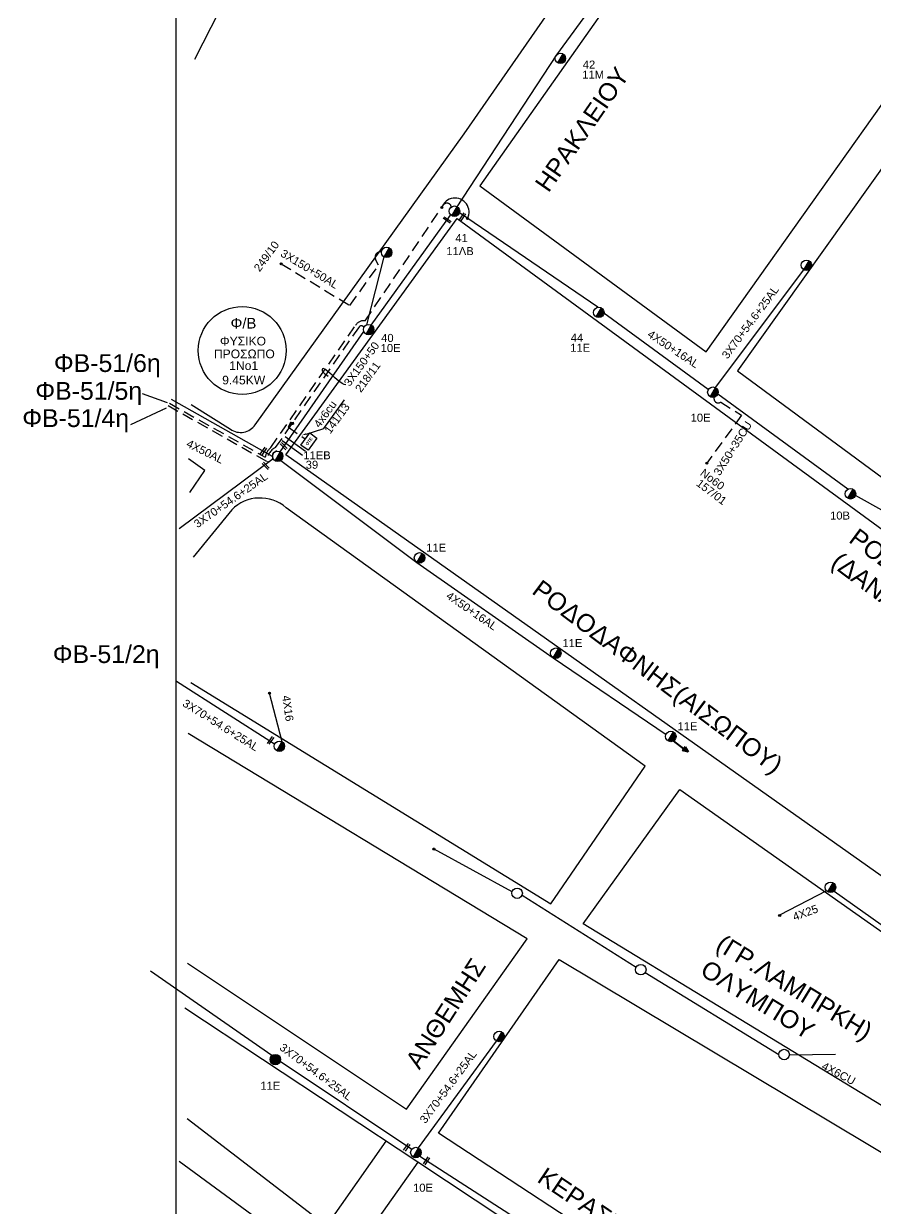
# Model space of a CAD drawing. Header units: millimetres. Extents: x 1451 to 4015, y 754 to 2365.
# Drawn here: x 1450.7 to 1642.2, y 1320.1 to 1586.5 of the extents above; entities that cross this region are included whole.
import ezdxf
from ezdxf import colors
from ezdxf.entities.mleader import LeaderData, LeaderLine
from ezdxf.enums import TextEntityAlignment as Align
from ezdxf.math import Vec2, Vec3

# ---------------------------------------------------------------- set-up
doc = ezdxf.new("R2010")
doc.units = ezdxf.units.MM
doc.linetypes.add('DASHED', pattern=[19.05, 12.7, -6.35])
for name, color, linetype in [('Pillar OTE', 7, 'Continuous'), ('Γέφυρες Εναερίου Δικτύου', 7, 'Continuous'), ('Γυμνά εναέρια ΧΤ (3Φ)   3x50+35CU', 7, 'Continuous'), ('Γυμνά εναέρια ΧΤ (3Φ)   4x50AL', 7, 'Continuous'), ('Γυμνά εναέρια ΧΤ και ΦΟΠ (3Φ)   4x50+16AL', 7, 'Continuous'), ('Εναέρια παροχή ΧΤ 4x16', 7, 'SYN_LINE'), ('Εναέρια παροχή ΧΤ 4x25', 7, 'SYN_LINE'), ('Επίτονοι', 7, 'Continuous'), ('Επιγραφές - Σχήματα', 7, 'Continuous'), ('Καλώδια ΧΤ   3x150+50AL', 7, 'DASHED'), ('Καλώδια ΧΤ   3x150AL+50CU', 7, 'DASHED'), ('Καλώδια ΧΤ   4x6CU', 7, 'DASHED'), ('Μηχανική τομή', 7, 'Continuous'), ('Στύλος Ξύλινος', 7, 'Continuous'), ('Στύλος Ξύλινος @ 1', 7, 'Continuous'), ('Στύλος ΦΜ', 7, 'Continuous'), ('Στύλος ΦΜ @ 1', 7, 'Continuous'), ('Συνδέσεις', 7, 'Continuous'), ('Συνεστραμμένα ΧΤ   3x70+54.6+25AL', 7, 'SYN_LINE'), ('Συνεστραμμένα ΧΤ   4x120+25AL', 7, 'SYN_LINE'), ('Τομή', 7, 'Continuous'), ('Υπόβαθρο ΔΕΗ', 7, 'Continuous'), ('Υπόγεια καλώδια Παροχών ΧΤ   4x50AL', 7, 'DASHED'), ('Υπόγεια καλώδια Παροχών ΧΤ   4x6', 7, 'DASHED')]:
    doc.layers.add(name, color=color, linetype=linetype)
doc.styles.add('ar', font='ARIAL.TTF')
doc.styles.get("Standard").update_dxf_attribs({"font": 'ARIAL.TTF'})
doc.linetypes.add('SYN_LINE', pattern='A,0.5,-0.0001,["/\\/\\/\\/",Standard,S=0.1,R=0,X=0,Y=-0.05],-0.25', length=0.7501)
doc.dimstyles.new('ISO-25', dxfattribs={"dimtxt": 2.5, "dimasz": 2.5, "dimexe": 1.25, "dimexo": 0.625, "dimtad": 1, "dimtxsty": 'Standard', "dimcen": 2.5, "dimadec": 0, "dimazin": 0, "dimtfac": 1, "dimtmove": 0, "dimatfit": 3, "dimfxl": 1, "dimarcsym": 0})

# ---------------------------------------------------------------- blocks, each defined once
blk = doc.blocks.new('ΥΠΑΡΧΩΝ ΤΣΙΜΕΝΤΕΝΙΟΣ ΣΤΥΛΟΣ')
at = {"layer": 'Στύλος ΦΜ'}
blk.add_hatch(color=7, dxfattribs=at).paths.add_polyline_path([(-1.29, -2.28, 0.574793), (2.62, 0, 0.268822), (1.3, 2.27)])
at = {"layer": 'Στύλος ΦΜ', "color": 7}
blk.add_line((-1.29, -2.28), (1.3, 2.27), dxfattribs=at)
blk.add_circle((0, 0), 2.62, dxfattribs=at)
at = {"layer": 'Στύλος ΦΜ', "flags": 4}
for tag, p in [('ΑΡΙΘΜΟΣ', (-4.68, 8.05)), ('ΤΥΠΟΣ', (-4.91, 3.03))]:
    blk.add_attdef(tag, p, '', height=4, dxfattribs=at)
blk = doc.blocks.new('ΥΠΑΡΧΩΝ ΞΥΛΙΝΟΣ ΣΤΥΛΟΣ')
at = {"layer": 'Στύλος Ξύλινος'}
h = blk.add_hatch(color=256, dxfattribs=at)
h.paths.add_polyline_path([(-2.62, 0, 0.270008), (-1.29, -2.28), (1.3, 2.27, 0.576266)])
h.paths.add_polyline_path([(-1.29, -2.28, 0.574793), (2.62, 0, 0.268822), (1.3, 2.27)])
blk.add_line((-1.29, -2.28), (1.3, 2.27), dxfattribs=at)
blk.add_circle((0, 0), 2.62, dxfattribs=at)
at = {"layer": 'Στύλος Ξύλινος', "flags": 4}
for tag, p in [('ΑΡΙΘΜΟΣ', (-4.91, 8.6)), ('ΤΥΠΟΣ', (-4.85, 3.39))]:
    blk.add_attdef(tag, p, '', height=4, dxfattribs=at)
blk = doc.blocks.new('ΕΠΙΤΟΝΟΣ')
at = {"layer": 'Επίτονοι', "lineweight": 40, "ltscale": 40}
blk.add_hatch(color=256, dxfattribs=at).paths.add_polyline_path([(-1.13, 6.47), (0, 9.1), (1.13, 6.47)])
for p, q in [((-1.13, 6.47), (0, 9.1)), ((1.13, 6.47), (-1.13, 6.47)), ((-1.13, 6.47), (0, 6.47)), ((0, 9.1), (1.13, 6.47)), ((0, 6.47), (0, 0))]:
    blk.add_line(p, q, dxfattribs=at)
blk = doc.blocks.new('ΜΗΧΑΝΙΚΗ ΤΟΜΗ')
at = {"layer": 'Μηχανική τομή', "ltscale": 40}
for p, q in [((-1.89, 0.78), (1.89, 0.78)), ((1.89, 0), (-1.89, 0))]:
    blk.add_line(p, q, dxfattribs=at)
blk = doc.blocks.new('_ΣΥΝΔΕΣΗ')
at = {"layer": 'Συνδέσεις', "linetype": 'SYN_LINE', "ltscale": 40}
blk.add_hatch(color=256, dxfattribs=at).paths.add_polyline_path([(0.5, -0.01, 1), (-0.5, -0.01, 1)])
at = {"layer": 'Συνδέσεις'}
blk.add_circle((0, -0.01), 0.5, dxfattribs=at)
blk = doc.blocks.new('ΠΡΟΒΛΕΠΟΜΕΝΟΣ ΞΥΛΙΝΟΣ ΣΤΥΛΟΣ')
at = {"layer": 'Στύλος Ξύλινος', "color": 7}
blk.add_circle((0, 0), 2.62, dxfattribs=at)
at = {"layer": 'Στύλος Ξύλινος', "flags": 4}
for tag, p in [('ΤΥΠΟΣ', (-6.8, 2.18)), ('ΑΡΙΘΜΟΣ', (-6.53, 6.96))]:
    blk.add_attdef(tag, p, '', height=4, dxfattribs=at)
blk = doc.blocks.new('ΤΟΜΗ')
at = {"layer": 'Τομή', "ltscale": 40}
for p, q in [((-5.68, 0), (5.68, 0)), ((5.68, -2.33), (-5.68, -2.33))]:
    blk.add_line(p, q, dxfattribs=at)
blk = doc.blocks.new('PILLAR ΟΤΕ')
at = {"layer": 'Pillar OTE', "ltscale": 40}
blk.add_lwpolyline([(-3.31, 2.02), (3.39, 2.02), (3.39, -1.99), (-3.31, -1.99)], close=True, dxfattribs=at)
at = {"layer": 'Pillar OTE', "insert": (-1.81, 0.71), "char_height": 1.3575, "width": 109.961, "attachment_point": 1}
blk.add_mtext('{\\fArial|b1|i0|c161|p34;OTE}', dxfattribs=at)
blk = doc.blocks.new('TSONTA XT1')
at = {"ltscale": 40}
h = blk.add_hatch(color=256, dxfattribs=at)
h.dxf.hatch_style = 1
h.paths.add_polyline_path([(595.96, 2487.66), (597.07, 2488.77), (595.96, 2489.87), (594.85, 2488.77)])
blk.add_lwpolyline([(594.85, 2488.77), (595.96, 2489.87), (597.07, 2488.77), (595.96, 2487.66)], close=True, dxfattribs=at)

msp = doc.modelspace()

# ---------------------------------------------------------------- linework, layer by layer
at = {"layer": 'Γέφυρες Εναερίου Δικτύου', "linetype": 'SYN_LINE', "ltscale": 20}
for points in [[(1560.57, 1391.31), (1543.06, 1400.87)], [(1562.8, 1390.57), (1588.48, 1374.38)], [(1590.48, 1373.13), (1620.56, 1354.72)]]:
    msp.add_lwpolyline(points, dxfattribs=at)
at = {"layer": 'Γυμνά εναέρια ΧΤ (3Φ)   3x50+35CU', "color": 30, "linetype": 'DASHED', "ltscale": 0.2}
msp.add_lwpolyline([(1605.95, 1502.49), (1605.96, 1502.13, 0.610132), (1607.47, 1501.42), (1612.18, 1498.49), (1604.33, 1487.68)], format="xyb", dxfattribs=at)
at = {"layer": 'Γυμνά εναέρια ΧΤ και ΦΟΠ (3Φ)   4x50+16AL', "color": 30, "ltscale": 20}
for points in [[(1579.81, 1522.74), (1548.7, 1543.94)], [(1604.67, 1504.21), (1581.21, 1521.4)], [(1636.08, 1481.83), (1606.81, 1503.22)], [(1662.13, 1466.86), (1637.76, 1480.43)]]:
    msp.add_lwpolyline(points, dxfattribs=at)
at = {"layer": 'Εναέρια παροχή ΧΤ 4x16', "color": 62, "ltscale": 15}
msp.add_lwpolyline([(1508.81, 1425.04), (1505.98, 1435.98)], dxfattribs=at)
at = {"layer": 'Εναέρια παροχή ΧΤ 4x25', "ltscale": 15}
msp.add_lwpolyline([(1631.26, 1391.53), (1620.68, 1386.01)], dxfattribs=at)
at = {"layer": 'Επιγραφές - Σχήματα'}
msp.add_lwpolyline([(1485, 1776.03), (2988.77, 1776.03), (2988.77, 776.06), (1485, 776.06)], close=True, dxfattribs=at)
at = {"layer": 'Επιγραφές - Σχήματα', "color": 202}
msp.add_circle((1499.86, 1513.02), 9.88, dxfattribs=at)
at = {"layer": 'Καλώδια ΧΤ   3x150+50AL', "color": 30, "ltscale": 0.2}
msp.add_lwpolyline([(1508.62, 1532.53), (1524.08, 1523.13), (1530.52, 1532.18), (1529.87, 1533.49, -0.632171), (1531.17, 1535.16, -13.509642)], format="xyb", dxfattribs=at)
at = {"layer": 'Καλώδια ΧΤ   3x150AL+50CU', "color": 30, "linetype": 'DASHED', "ltscale": 0.2}
msp.add_lwpolyline([(1483.47, 1501.17), (1505.05, 1489.02, -0.191628), (1506.3, 1491.19), (1525.32, 1518.61, -0.31818), (1527.5, 1519.68), (1545.15, 1545.78, -0.675441), (1546.88, 1545.27)], format="xyb", dxfattribs=at)
at = {"layer": 'Καλώδια ΧΤ   3x150AL+50CU', "color": 133, "linetype": 'DASHED', "ltscale": 0.2}
msp.add_lwpolyline([(1483.17, 1500.63), (1505.54, 1488.03, -0.341372), (1507.36, 1491.17), (1526.05, 1518.11, -0.663808), (1527.23, 1518.22)], format="xyb", dxfattribs=at)
at = {"layer": 'Καλώδια ΧΤ   3x150AL+50CU', "linetype": 'DASHED', "ltscale": 0.2}
msp.add_arc((1507.84, 1489.23), 1.18, 100.9946, 211.4887, dxfattribs=at)
at = {"layer": 'Καλώδια ΧΤ   4x6CU', "linetype": 'SYN_LINE', "ltscale": 10}
msp.add_lwpolyline([(1622.91, 1354.62), (1633.3, 1354.81)], dxfattribs=at)
at = {"layer": 'Συνεστραμμένα ΧΤ   3x70+54.6+25AL', "color": 133, "ltscale": 20}
for points in [[(1548.05, 1545.13), (1570.58, 1579.52), (1594.16, 1611.71)], [(1528.88, 1518.74), (1546.72, 1543.48)], [(1508.42, 1490.26), (1527.19, 1517.32)]]:
    msp.add_lwpolyline(points, dxfattribs=at)
at = {"layer": 'Συνεστραμμένα ΧΤ   3x70+54.6+25AL', "color": 30, "ltscale": 20}
for points in [[(1527.86, 1518.81), (1531.77, 1534.05)], [(1606.29, 1504.66), (1626.17, 1531.16)], [(1506.83, 1488.62), (1485.67, 1472.94)]]:
    msp.add_lwpolyline(points, dxfattribs=at)
at = {"layer": 'Συνεστραμμένα ΧΤ   3x70+54.6+25AL', "color": 173, "linetype": 'SYN_LINE', "ltscale": 20}
for points in [[(1506.66, 1489.19), (1483.93, 1501.99)], [(1508.52, 1488.28), (1539.16, 1465.36), (1569.8, 1443.91), (1595.17, 1426.7)]]:
    msp.add_lwpolyline(points, dxfattribs=at)
at = {"layer": 'Συνεστραμμένα ΧΤ   3x70+54.6+25AL', "color": 62, "ltscale": 20}
msp.add_lwpolyline([(1507.14, 1424.49), (1485.1, 1438.61)], dxfattribs=at)
at = {"layer": 'Συνεστραμμένα ΧΤ   3x70+54.6+25AL', "color": 1, "ltscale": 20}
for points in [[(1506.52, 1354.45), (1479.22, 1373.48)], [(1539.5, 1333.68), (1557.06, 1357.73)], [(1508.42, 1353.22), (1537.99, 1333.39)], [(1539.79, 1331.87), (1561.1, 1318.11)]]:
    msp.add_lwpolyline(points, dxfattribs=at)
at = {"layer": 'Συνεστραμμένα ΧΤ   4x120+25AL', "ltscale": 20}
msp.add_lwpolyline([(1632.99, 1391.46), (1669.85, 1365.29)], dxfattribs=at)
at = {"layer": 'Υπόβαθρο ΔΕΗ'}
for points in [[(1488.4, 1500.87), (1497.21, 1495.31, 0.414571), (1502.78, 1496.32), (1549.77, 1561.73), (1614.91, 1655.53), (1551.6, 1700.84), (1489.09, 1578.46)], [(1488.3, 1438.35), (1569.3, 1388.57), (1590.46, 1419.53), (1509.76, 1477.66, 0.39862), (1497.51, 1477.15), (1488.8, 1466.53)]]:
    msp.add_lwpolyline(points, format="xyb", dxfattribs=at)
for points in [[(1553.29, 1550.03), (1604.17, 1512.75), (1673.55, 1610.37), (1622.51, 1648.26)], [(1657.47, 1474.36), (1719.55, 1568.14), (1721.88, 1573.7), (1680.04, 1605.1), (1611.25, 1508.47)], [(1548.17, 1542.68), (1702.92, 1429.48), (1667.59, 1377.89), (1509.66, 1489.59)], [(1598.31, 1414.33), (1689.37, 1350.13), (1672.56, 1325.64), (1576.53, 1384.06)], [(1571.17, 1376.07), (1667.28, 1318.61), (1634.98, 1277.33), (1544.02, 1337.04)]]:
    msp.add_lwpolyline(points, close=True, dxfattribs=at)
for points in [[(1488.09, 1481.1), (1491.43, 1486.06), (1487.79, 1488.69)], [(1487.59, 1375.22), (1536.8, 1342.44), (1563.95, 1380.72), (1487.69, 1426.91)], [(1487.49, 1340.29), (1518.57, 1316.41), (1546.42, 1296.48), (1611.76, 1249.47), (1630.09, 1270.41), (1539.34, 1330.47), (1486.98, 1365.11)], [(1502.64, 1293.05), (1532.22, 1335.18)], [(1487.29, 1303.23), (1518.27, 1282.69), (1528.8, 1298.98), (1485.67, 1330.65)], [(1539.34, 1330.47), (1509.56, 1288.46)]]:
    msp.add_lwpolyline(points, dxfattribs=at)
msp.add_arc((1547.72, 1544.13), 3.16, 333.0645, 160.7178, dxfattribs=at)
msp.add_open_spline([(1523.15, 1505.28), (1522.28, 1505.28), (1518.15, 1509.47), (1517.69, 1508.81), (1517.97, 1508.02), (1519.21, 1507.23)], degree=3, dxfattribs=at)
at = {"layer": 'Υπόγεια καλώδια Παροχών ΧΤ   4x6', "color": 133, "linetype": 'DASHED', "ltscale": 0.2}
msp.add_lwpolyline([(1510.86, 1496.81, 0.541638), (1510.6, 1496.46), (1510.16, 1495.83), (1514.04, 1493.15)], format="xyb", dxfattribs=at)

# ---------------------------------------------------------------- block references
at = {"layer": 'Pillar OTE', "xscale": 0.5, "yscale": 0.5, "zscale": 0.5, "rotation": 54}
msp.add_blockref('PILLAR ΟΤΕ', (1514.85, 1492.51), dxfattribs=at)
at = {"layer": 'Επίτονοι', "xscale": 0.4499999999999207, "yscale": 0.4499999999999207, "zscale": 0.4499999999999207, "rotation": 232.9515204633186}
msp.add_blockref('ΕΠΙΤΟΝΟΣ', (1596.87, 1425.23), dxfattribs=at)
at = {"layer": 'Μηχανική τομή'}
for p, xscale, yscale, zscale, rotation in [((1546.05, 1542.54), 0.4999999999999677, 0.4999999999999677, 0.4999999999999677, 145.2952916486736), ((1549.56, 1542.98), 0.5000000000000636, 0.5000000000000636, 0.5000000000000636, 55.10806152867185), ((1509.32, 1491.62), 0.4999999999999677, 0.4999999999999677, 0.4999999999999677, 134.5671431874538), ((1504.78, 1490.25), 0.5000000000000636, 0.5000000000000636, 0.5000000000000636, 55.10806152867185), ((1505.28, 1487.23), 0.4999999999999677, 0.4999999999999677, 0.4999999999999677, 134.5671431874538), ((1506.42, 1425.23), 0.5000000000000636, 0.5000000000000636, 0.5000000000000636, 55.10806152867185), ((1537.02, 1333.72), 0.5000000000000636, 0.5000000000000636, 0.5000000000000636, 55.10806152867185), ((1541.46, 1330.69), 0.5000000000000636, 0.5000000000000636, 0.5000000000000636, 55.10806152867185)]:
    msp.add_blockref('ΜΗΧΑΝΙΚΗ ΤΟΜΗ', p, dxfattribs=dict(at, xscale=xscale, yscale=yscale, zscale=zscale, rotation=rotation))
at = {"layer": 'Στύλος Ξύλινος @ 1', "ltscale": 40, "xscale": 0.4499999999998181, "yscale": 0.4499999999998181, "zscale": 0.4499999999998181}
for p in [(1561.69, 1390.96), (1589.5, 1373.78), (1621.73, 1354.69)]:
    msp.add_blockref('ΠΡΟΒΛΕΠΟΜΕΝΟΣ ΞΥΛΙΝΟΣ ΣΤΥΛΟΣ', p, dxfattribs=at)
at = {"layer": 'Στύλος Ξύλινος @ 1', "ltscale": 40}
ref = msp.add_blockref('ΥΠΑΡΧΩΝ ΞΥΛΙΝΟΣ ΣΤΥΛΟΣ', (1507.3, 1353.56), dxfattribs=dict(at, xscale=0.4499999999998181, yscale=0.4499999999998181, zscale=0.4499999999998181))
ref.add_attrib('ΤΥΠΟΣ', '11E', (1503.95, 1346.78), dxfattribs={"layer": 'Στύλος Ξύλινος', "height": 1.8, "flags": 4})
at = {"layer": 'Στύλος ΦΜ @ 1', "ltscale": 40}
ref = msp.add_blockref('ΥΠΑΡΧΩΝ ΤΣΙΜΕΝΤΕΝΙΟΣ ΣΤΥΛΟΣ', (1571.42, 1578.7), dxfattribs=dict(at, xscale=0.4499999999998181, yscale=0.4499999999998181, zscale=0.4499999999998181))
ref.add_attrib('ΤΥΠΟΣ', '11M', (1576.34, 1574.15), dxfattribs={"layer": 'Στύλος ΦΜ', "height": 1.8, "flags": 4})
ref.add_attrib('ΑΡΙΘΜΟΣ', '42', (1576.45, 1576.41), dxfattribs={"layer": 'Στύλος ΦΜ', "height": 1.8, "flags": 4})
ref = msp.add_blockref('ΥΠΑΡΧΩΝ ΤΣΙΜΕΝΤΕΝΙΟΣ ΣΤΥΛΟΣ', (1547.59, 1544.34), dxfattribs=dict(at, xscale=0.4499999999998181, yscale=0.4499999999998181, zscale=0.4499999999998181))
ref.add_attrib('ΤΥΠΟΣ', '11ΛB', (1545.77, 1534.47), dxfattribs={"layer": 'Στύλος ΦΜ', "height": 1.8, "flags": 4})
ref.add_attrib('ΑΡΙΘΜΟΣ', '41', (1547.78, 1537.4), dxfattribs={"layer": 'Στύλος ΦΜ', "height": 1.8, "flags": 4})
at = {"layer": 'Στύλος ΦΜ @ 1', "ltscale": 40, "xscale": 0.4499999999998181, "yscale": 0.4499999999998181, "zscale": 0.4499999999998181}
for p in [(1532.35, 1535.08), (1626.75, 1532.18), (1508.22, 1424.02), (1632.16, 1392.3), (1557.64, 1358.76)]:
    msp.add_blockref('ΥΠΑΡΧΩΝ ΤΣΙΜΕΝΤΕΝΙΟΣ ΣΤΥΛΟΣ', p, dxfattribs=at)
at = {"layer": 'Στύλος ΦΜ @ 1', "ltscale": 40}
ref = msp.add_blockref('ΥΠΑΡΧΩΝ ΤΣΙΜΕΝΤΕΝΙΟΣ ΣΤΥΛΟΣ', (1580.05, 1521.59), dxfattribs=dict(at, xscale=0.4499999999998181, yscale=0.4499999999998181, zscale=0.4499999999998181))
ref.add_attrib('ΤΥΠΟΣ', '11E', (1573.63, 1512.73), dxfattribs={"layer": 'Στύλος ΦΜ', "height": 1.8, "flags": 4})
ref.add_attrib('ΑΡΙΘΜΟΣ', '44', (1573.74, 1514.99), dxfattribs={"layer": 'Στύλος ΦΜ', "height": 1.8, "flags": 4})
ref = msp.add_blockref('ΥΠΑΡΧΩΝ ΤΣΙΜΕΝΤΕΝΙΟΣ ΣΤΥΛΟΣ', (1528.29, 1517.72), dxfattribs=dict(at, xscale=0.4499999999998181, yscale=0.4499999999998181, zscale=0.4499999999998181))
ref.add_attrib('ΤΥΠΟΣ', '10E', (1531, 1512.68), dxfattribs={"layer": 'Στύλος ΦΜ', "height": 1.8, "flags": 4})
ref.add_attrib('ΑΡΙΘΜΟΣ', '40', (1531.11, 1514.94), dxfattribs={"layer": 'Στύλος ΦΜ', "height": 1.8, "flags": 4})
ref = msp.add_blockref('ΥΠΑΡΧΩΝ ΤΣΙΜΕΝΤΕΝΙΟΣ ΣΤΥΛΟΣ', (1605.71, 1503.64), dxfattribs=dict(at, xscale=0.4499999999998181, yscale=0.4499999999998181, zscale=0.4499999999998181))
ref.add_attrib('ΤΥΠΟΣ', '10E', (1600.71, 1497.01), dxfattribs={"layer": 'Στύλος ΦΜ', "height": 1.8, "flags": 4})
ref = msp.add_blockref('ΥΠΑΡΧΩΝ ΤΣΙΜΕΝΤΕΝΙΟΣ ΣΤΥΛΟΣ', (1507.84, 1489.23), dxfattribs=dict(at, xscale=0.4499999999998181, yscale=0.4499999999998181, zscale=0.4499999999998181))
ref.add_attrib('ΤΥΠΟΣ', '39', (1514.14, 1486.43), dxfattribs={"layer": 'Στύλος ΦΜ', "height": 1.8, "flags": 4})
ref.add_attrib('ΑΡΙΘΜΟΣ', '11EB', (1513.6, 1488.54), dxfattribs={"layer": 'Στύλος ΦΜ', "height": 1.8, "flags": 4})
ref = msp.add_blockref('ΥΠΑΡΧΩΝ ΤΣΙΜΕΝΤΕΝΙΟΣ ΣΤΥΛΟΣ', (1636.65, 1480.8), dxfattribs=dict(at, xscale=0.4499999999998181, yscale=0.4499999999998181, zscale=0.4499999999998181))
ref.add_attrib('ΤΥΠΟΣ', '10B', (1632.07, 1475), dxfattribs={"layer": 'Στύλος ΦΜ', "height": 1.8, "flags": 4})
ref = msp.add_blockref('ΥΠΑΡΧΩΝ ΤΣΙΜΕΝΤΕΝΙΟΣ ΣΤΥΛΟΣ', (1539.74, 1466.39), dxfattribs=dict(at, xscale=0.4499999999998181, yscale=0.4499999999998181, zscale=0.4499999999998181))
ref.add_attrib('ΤΥΠΟΣ', '11E', (1541.24, 1467.78), dxfattribs={"layer": 'Στύλος ΦΜ', "height": 1.8, "flags": 4})
ref = msp.add_blockref('ΥΠΑΡΧΩΝ ΤΣΙΜΕΝΤΕΝΙΟΣ ΣΤΥΛΟΣ', (1570.38, 1444.94), dxfattribs=dict(at, xscale=0.4499999999998181, yscale=0.4499999999998181, zscale=0.4499999999998181))
ref.add_attrib('ΤΥΠΟΣ', '11E', (1571.88, 1446.33), dxfattribs={"layer": 'Στύλος ΦΜ', "height": 1.8, "flags": 4})
ref = msp.add_blockref('ΥΠΑΡΧΩΝ ΤΣΙΜΕΝΤΕΝΙΟΣ ΣΤΥΛΟΣ', (1596.25, 1426.23), dxfattribs=dict(at, xscale=0.4499999999998181, yscale=0.4499999999998181, zscale=0.4499999999998181))
ref.add_attrib('ΤΥΠΟΣ', '11E', (1597.75, 1427.62), dxfattribs={"layer": 'Στύλος ΦΜ', "height": 1.8, "flags": 4})
ref = msp.add_blockref('ΥΠΑΡΧΩΝ ΤΣΙΜΕΝΤΕΝΙΟΣ ΣΤΥΛΟΣ', (1538.91, 1332.66), dxfattribs=dict(at, xscale=0.4499999999998181, yscale=0.4499999999998181, zscale=0.4499999999998181))
ref.add_attrib('ΤΥΠΟΣ', '10E', (1538.28, 1323.85), dxfattribs={"layer": 'Στύλος ΦΜ', "height": 1.8, "flags": 4})
at = {"layer": 'Συνδέσεις', "xscale": 0.4499999999998181, "yscale": 0.4499999999998181, "zscale": 0.4499999999998181}
for p in [(1544.76, 1545.16), (1550.55, 1542.69), (1508.64, 1532.52), (1604.36, 1487.67), (1506, 1435.97), (1542.97, 1400.92), (1620.73, 1385.98)]:
    msp.add_blockref('_ΣΥΝΔΕΣΗ', p, dxfattribs=at)
at = {"layer": 'Συνδέσεις', "xscale": 0.3075184835441075, "yscale": 0.3075184835441075, "zscale": 0.3075184835441075, "rotation": 55.25875057355682}
msp.add_blockref('TSONTA XT1', (2035.61, 909.87), dxfattribs=at)
at = {"layer": 'Τομή', "xscale": 0.5000000000000293, "yscale": 0.5000000000000293, "zscale": 0.5000000000000293, "rotation": 324.3188059829969}
msp.add_blockref('ΤΟΜΗ', (1511.82, 1492.02), dxfattribs=at)

# ---------------------------------------------------------------- texts
at = {"layer": 'Γυμνά εναέρια ΧΤ (3Φ)   3x50+35CU', "ltscale": 20}
for s, rotation, p in [('3X150+50', 54, (1526.7, 1509.99)), ('3X50+35CU', 57.7648, (1610.17, 1491.01))]:
    msp.add_text(s, height=1.8, rotation=rotation, dxfattribs=at).set_placement(p, align=Align.MIDDLE)
at = {"layer": 'Γυμνά εναέρια ΧΤ (3Φ)   4x50AL', "ltscale": 20}
msp.add_text('4X50AL', height=1.8, rotation=333.6709, dxfattribs=at).set_placement((1491.54, 1490.3), align=Align.MIDDLE)
at = {"layer": 'Γυμνά εναέρια ΧΤ και ΦΟΠ (3Φ)   4x50+16AL', "ltscale": 20}
for rotation, p in [(326.5714, (1596.82, 1513.35)), (325.5578, (1551.5, 1454.46))]:
    msp.add_text('4X50+16AL', height=1.8, rotation=rotation, dxfattribs=at).set_placement(p, align=Align.MIDDLE)
at = {"layer": 'Εναέρια παροχή ΧΤ 4x16', "ltscale": 20}
msp.add_text('4X16', height=1.8, rotation=278.2432, dxfattribs=at).set_placement((1510.14, 1432.56), align=Align.MIDDLE)
at = {"layer": 'Εναέρια παροχή ΧΤ 4x25', "ltscale": 20}
msp.add_text('4X25', height=1.8, rotation=20.1684, dxfattribs=at).set_placement((1626.51, 1386.6), align=Align.MIDDLE)
at = {"layer": 'Επιγραφές - Σχήματα', "color": 1, "style": 'ar'}
for s, height, p in [('Φ/Β', 2.381, (1500.14, 1519.2)), ('ΦΥΣΙΚΟ ', 1.948, (1500.41, 1515.13)), ('1No1', 1.948, (1500.19, 1509.6)), ('9.45KW', 1.948, (1500.19, 1506.37))]:
    msp.add_text(s, height=height, dxfattribs=at).set_placement(p, align=Align.MIDDLE)
at = {"layer": 'Επιγραφές - Σχήματα', "ltscale": 20, "width": 33.3738, "attachment_point": 1}
for s, insert, char_height, rotation in [('ΗΡΑΚΛΕΙΟΥ', (1565.45, 1550.6), 4, 55.3254), ('218/11', (1525.1, 1504.48), 1.8, 54), ('157/01', (1602.89, 1484.23), 1.8, 322.9305), ('Νο60', (1603.77, 1486.57), 1.8, 322.9305), ('ΡΟΔΩ\\P(ΔΑΝΑΗΣ)', (1638.41, 1473.29), 4, 323.1744), ('ΡΟΔΟΔΑΦΝΗΣ(ΑΙΣΩΠΟΥ)', (1567.15, 1461.73), 4, 323.1744), ('(ΓΡ.ΛΑΜΠΡΚΗ)\\PΟΛΥΜΠΟΥ', (1608.15, 1381.88), 4, 328.5293), ('ΑΝΘΕΜΗΣ', (1536.34, 1353.29), 4, 57.2606), ('ΚΕΡΑΣΙΑΣ', (1568.18, 1329.55), 4, 325.9439)]:
    msp.add_mtext(s, dxfattribs=dict(at, insert=insert, char_height=char_height, rotation=rotation))
at = {"layer": 'Επιγραφές - Σχήματα', "ltscale": 0.2, "insert": (1502.32, 1531.63), "char_height": 1.8, "width": 13.2217, "attachment_point": 1, "rotation": 54}
msp.add_mtext('249/10', dxfattribs=at)
at = {"layer": 'Επιγραφές - Σχήματα', "color": 1, "insert": (1493.49, 1513.23), "char_height": 1.948, "width": 14.027, "attachment_point": 1}
msp.add_mtext('ΠΡΟΣΩΠΟ', dxfattribs=at)
at = {"layer": 'Επιγραφές - Σχήματα', "ltscale": 20, "char_height": 4, "width": 33.3738, "attachment_point": 1}
for s, insert in [('ΦΒ-51/6η', (1457.5, 1512.19)), ('ΦΒ-51/5η', (1453.33, 1505.94)), ('ΦΒ-51/4η', (1450.39, 1499.81)), ('ΦΒ-51/2η', (1457.25, 1446.74))]:
    msp.add_mtext(s, dxfattribs=dict(at, insert=insert))
at = {"layer": 'Καλώδια ΧΤ   3x150+50AL', "ltscale": 0.2}
msp.add_text('3X150+50AL', height=1.8, rotation=329, dxfattribs=at).set_placement((1515.02, 1531.35), align=Align.MIDDLE)
at = {"layer": 'Καλώδια ΧΤ   4x6CU', "ltscale": 0.2}
msp.add_text('4X6CU', height=1.8, rotation=332.3227, dxfattribs=at).set_placement((1634, 1350.45), align=Align.MIDDLE)
at = {"layer": 'Συνεστραμμένα ΧΤ   3x70+54.6+25AL', "ltscale": 20}
for rotation, p in [(53.4632, (1614.11, 1519.37)), (35.1336, (1497.28, 1479.4)), (328.0188, (1495.04, 1428.77)), (323.3434, (1516.47, 1350.8)), (53.5299, (1546.17, 1347.44))]:
    msp.add_text('3X70+54.6+25AL', height=1.8, rotation=rotation, dxfattribs=at).set_placement(p, align=Align.MIDDLE)
at = {"layer": 'Υπόγεια καλώδια Παροχών ΧΤ   4x50AL', "color": 7, "ltscale": 0.2, "char_height": 1.8, "attachment_point": 1, "rotation": 54}
for s, insert in [('4x6cu', (1515.8, 1496.54)), ('141/13', (1518.19, 1495.17))]:
    msp.add_mtext_dynamic_manual_height_columns(s, width=1.8, gutter_width=12.5, heights=[0.118], dxfattribs=dict(at, insert=insert))

# ---------------------------------------------------------------- leaders
at = {"layer": 'Επιγραφές - Σχήματα', "ltscale": 40}
for points in [[(1483.08, 1501.25), (1477.43, 1503.27)], [(1482.72, 1500.07), (1474.76, 1496.29)]]:
    msp.add_leader(points, dimstyle='ISO-25', override={"dimasz": 1, "dimtad": 0}, dxfattribs=at)
at = {"layer": 'Υπόβαθρο ΔΕΗ'}
ml = msp.add_multileader_mtext('Standard', dxfattribs=at)
ml.set_content('', color=256)
ml.set_leader_properties()
ml.build(insert=Vec2(0, 0))
ml.multileader.update_dxf_attribs({"arrow_head_size": 1})
ctx = ml.context
ctx.base_point, ctx.arrow_head_size, ctx.plane_origin, ctx.plane_x_axis, ctx.plane_y_axis = Vec3(1522.89, 1501.93), 1, Vec3(1513.25, 1493.94), Vec3(0.587785, 0.809017), Vec3(-0.809017, 0.587785)
notes = []
notes.append((ctx, [(0, (1, 1, 0), (1518.19, 1495.46), (0.587785, 0.809017), 8, [(0, [(1513.25, 1493.94)], 0, [])])]))
ctx.mtext.insert, ctx.mtext.text_direction, ctx.mtext.rotation, ctx.mtext.flow_direction = Vec3(1522.45, 1504.72), Vec3(0.587785, 0.809017), 0.942478, 5
for ctx, leaders in notes:
    for number, flags, end, landing, length, lines in leaders:
        leader = LeaderData()
        leader.index, (leader.has_last_leader_line, leader.has_dogleg_vector, leader.attachment_direction) = number, flags
        leader.last_leader_point, leader.dogleg_vector, leader.dogleg_length = Vec3(end), Vec3(landing), length
        for number, points, colour, breaks in lines:
            line = LeaderLine()
            line.index, line.vertices, line.color, line.breaks = number, Vec3.list(points), colors.encode_raw_color(colour), breaks
            leader.lines.append(line)
        ctx.leaders.append(leader)

doc.saveas('drawing.dxf')
